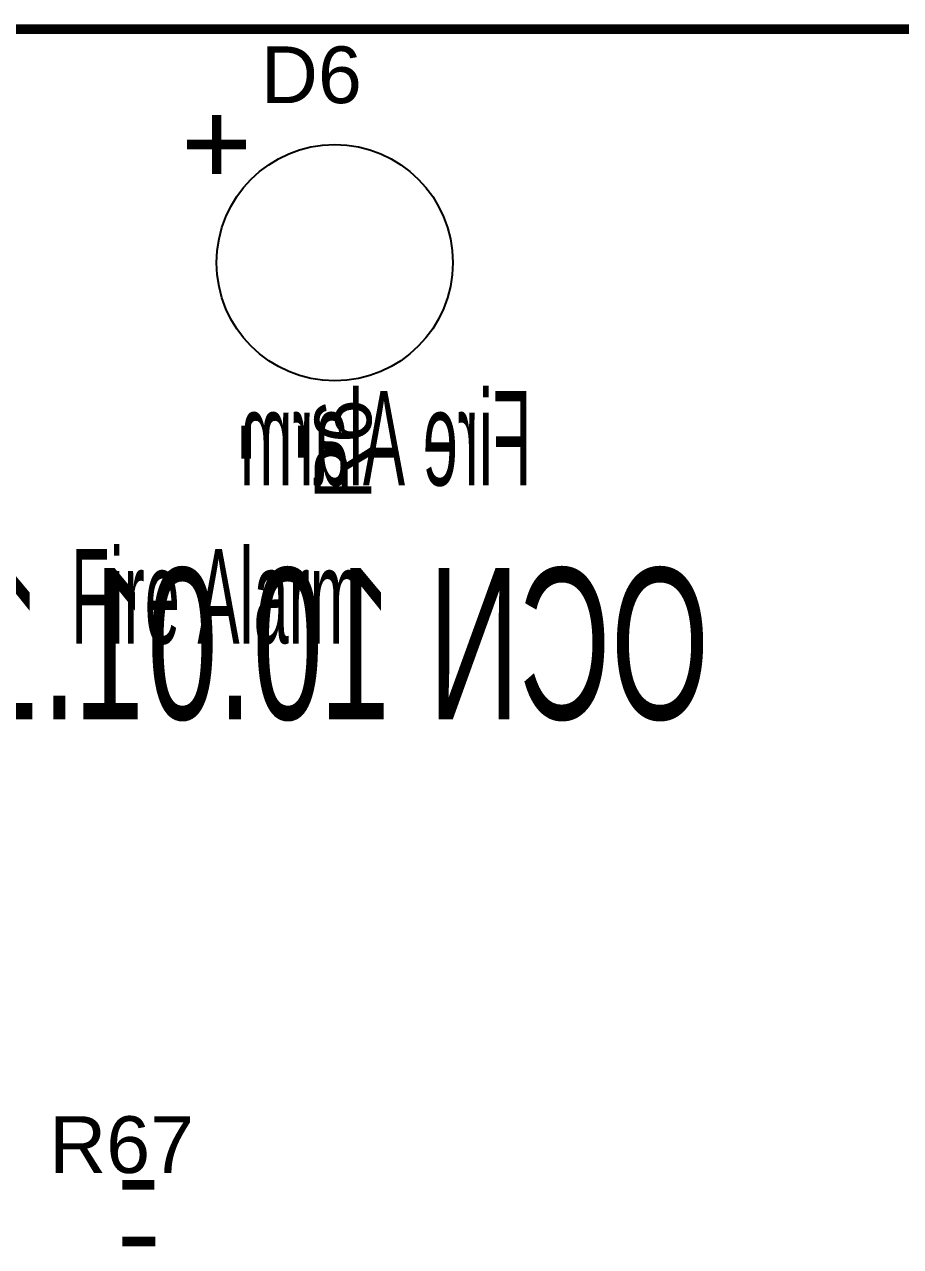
# Model space of a CAD drawing. Header units: centimetres. Extents: x -10.5 to 9.6, y -5.5 to 6.
# Drawn here: x -8.48 to -6.596, y 3.386 to 6.012 of the extents above; entities that cross this region are included whole.
import ezdxf

# ---------------------------------------------------------------- set-up
doc = ezdxf.new("R2010")
doc.units = ezdxf.units.CM
doc.layers.get('0').update_dxf_attribs({"linetype": 'CONTINUOUS'})

msp = doc.modelspace()

# ---------------------------------------------------------------- linework, layer by layer
at = {"const_width": 0.02032}
for points in [[(-10.46082, -5.49812), (9.53918, -5.49812), (9.53918, 6.00188), (-10.46082, 6.00188), (-10.46082, -5.49812)], [(-8.067, 5.8175), (-8.067, 5.6905)], [(-8.1305, 5.754), (-8.0035, 5.754)], [(-8.0035, 5.1497), (-8.0035, 5.07858)], [(-7.88158, 5.1497), (-7.88158, 5.08112)], [(-8.269612, 3.51842), (-8.201032, 3.51842)], [(-8.269612, 3.3965), (-8.198492, 3.3965)]]:
    msp.add_lwpolyline(points, dxfattribs=at)
for radius in [0.254, 0]:
    msp.add_circle((-7.813, 5.5), radius)

# ---------------------------------------------------------------- texts
for s, height, width, p in [('D6', 0.12192, 1.041667, (-7.97175, 5.8429)), ('Fire Alarm', 0.2032, 0.5, (-8.38, 4.6814)), ('R67', 0.12192, 1.041667, (-8.427092, 3.54382))]:
    msp.add_text(s, height=height, dxfattribs=dict(width=width)).set_placement(p)
at = {"text_generation_flag": 2}
for s, height, width, p in [('Fire Alarm', 0.2032, 0.5, (-7.39, 5.0214)), ('OCN 10.01.1 -2021-02', 0.32512, 0.625, (-7.007915, 4.518714))]:
    msp.add_text(s, height=height, dxfattribs=dict(at, width=width)).set_placement(p)
at = {"width": 1.041667}
msp.add_text('R6', height=0.12192, rotation=90, dxfattribs=at).set_placement((-7.73426, 4.98968))

doc.saveas('drawing.dxf')
